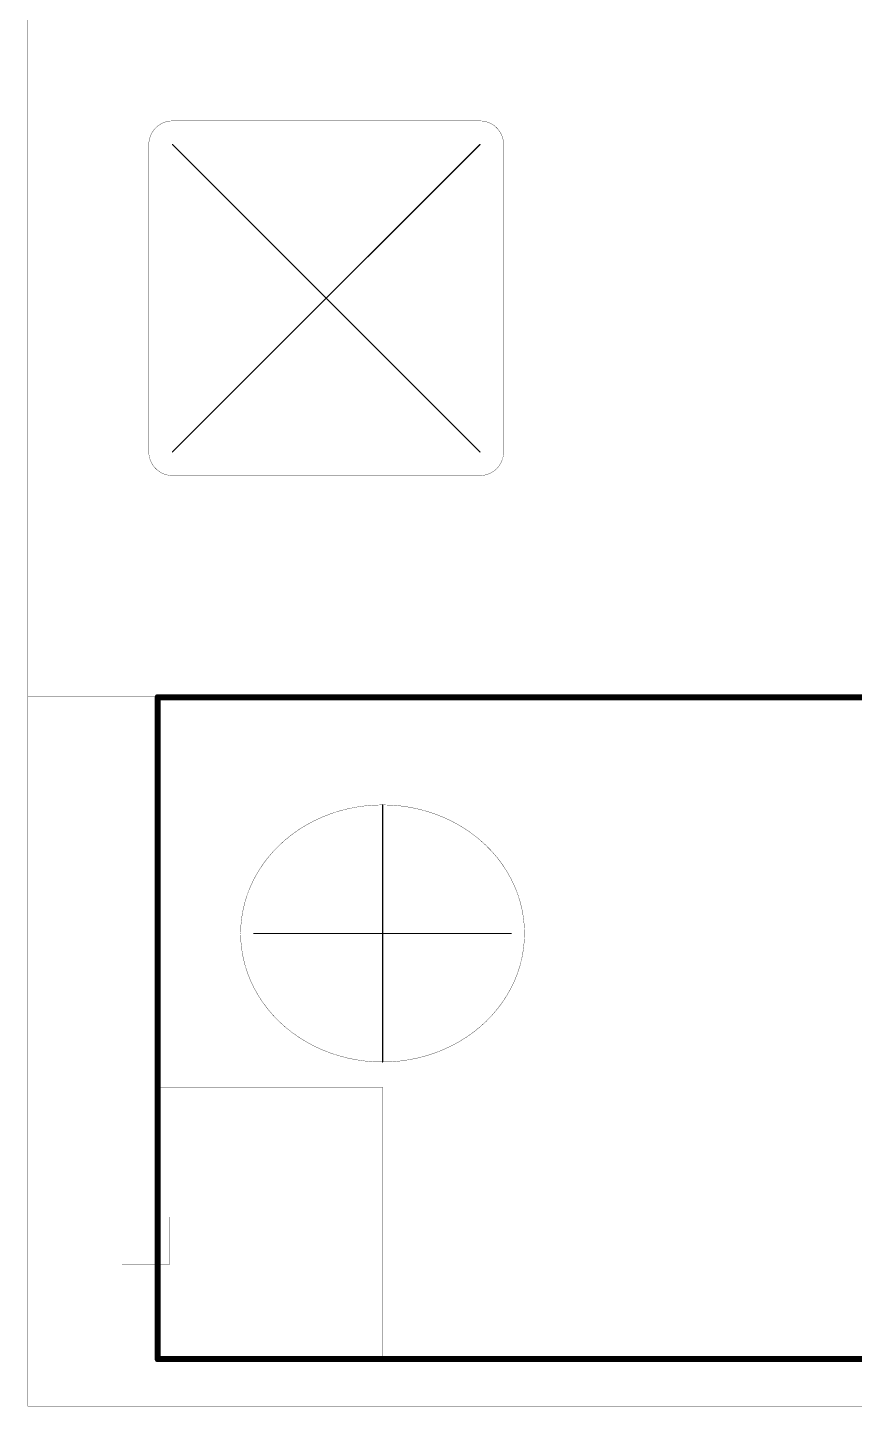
# Model space of a CAD drawing. Header units: millimetres. Extents: x 0 to 151, y 0 to 123.
# Drawn here: x 0 to 35, y 0 to 58.3 of the extents above; entities that cross this region are included whole.
import ezdxf

# ---------------------------------------------------------------- set-up
doc = ezdxf.new("R2010")
doc.units = ezdxf.units.MM
doc.layers.add('Mechanical2', color=216, linetype='Continuous')
doc.layers.add('Mechanical3', color=76, linetype='Continuous')

msp = doc.modelspace()

# ---------------------------------------------------------------- linework, layer by layer
at = {"layer": 'Mechanical2'}
for points, const_width in [([(0.006, 30.029), (0.006, 100.006)], 0.0127), ([(6.124, 54.375), (19.124, 54.375)], 0.0127), ([(5.124, 40.375), (5.124, 53.375)], 0.0127), ([(6.124, 40.375), (19.124, 53.375)], 0.052), ([(6.124, 53.375), (19.124, 40.375)], 0.052), ([(20.124, 40.375), (20.124, 53.375)], 0.0127), ([(6.124, 39.375), (19.124, 39.375)], 0.0127), ([(0.006, 0.006), (0.006, 30.029)], 0.0127), ([(0.006, 30.029), (75.624, 30.029)], 0.0127), ([(5.5, 30), (147, 30)], 0.254), ([(5.5, 2), (5.5, 30)], 0.254), ([(21.242, 30.029), (75.624, 30.029)], 0.0127), ([(21.242, 30.029), (151.242, 30.029)], 0.0127), ([(12.798, 25.062), (13.152, 25.178)], 0.0127), ([(13.152, 25.178), (13.514, 25.273)], 0.0127), ([(13.514, 25.273), (13.882, 25.348)], 0.0127), ([(13.882, 25.348), (14.254, 25.401)], 0.0127), ([(14.254, 25.401), (14.63, 25.433)], 0.0127), ([(14.63, 25.433), (15.006, 25.444)], 0.0127), ([(15.006, 14.569), (15.006, 25.444)], 0.052), ([(15.006, 25.444), (15.383, 25.433)], 0.0127), ([(15.383, 25.433), (15.758, 25.401)], 0.0127), ([(15.758, 25.401), (16.131, 25.348)], 0.0127), ([(16.131, 25.348), (16.498, 25.273)], 0.0127), ([(16.498, 25.273), (16.86, 25.178)], 0.0127), ([(16.86, 25.178), (17.215, 25.062)], 0.0127), ([(11.48, 24.406), (11.791, 24.598)], 0.0127), ([(11.791, 24.598), (12.116, 24.772)], 0.0127), ([(12.116, 24.772), (12.452, 24.927)], 0.0127), ([(12.452, 24.927), (12.798, 25.062)], 0.0127), ([(17.215, 25.062), (17.561, 24.927)], 0.0127), ([(17.561, 24.927), (17.897, 24.772)], 0.0127), ([(17.897, 24.772), (18.221, 24.598)], 0.0127), ([(18.221, 24.598), (18.533, 24.406)], 0.0127), ([(10.633, 23.729), (10.899, 23.97)], 0.0127), ([(10.899, 23.97), (11.182, 24.196)], 0.0127), ([(11.182, 24.196), (11.48, 24.406)], 0.0127), ([(18.533, 24.406), (18.831, 24.196)], 0.0127), ([(18.831, 24.196), (19.114, 23.97)], 0.0127), ([(19.114, 23.97), (19.38, 23.729)], 0.0127), ([(10.152, 23.203), (10.383, 23.473)], 0.0127), ([(10.383, 23.473), (10.633, 23.729)], 0.0127), ([(19.38, 23.729), (19.629, 23.473)], 0.0127), ([(19.629, 23.473), (19.86, 23.203)], 0.0127), ([(9.749, 22.626), (9.94, 22.92)], 0.0127), ([(9.94, 22.92), (10.152, 23.203)], 0.0127), ([(19.86, 23.203), (20.072, 22.92)], 0.0127), ([(20.072, 22.92), (20.264, 22.626)], 0.0127), ([(9.428, 22.008), (9.577, 22.322)], 0.0127), ([(9.577, 22.322), (9.749, 22.626)], 0.0127), ([(20.264, 22.626), (20.435, 22.322)], 0.0127), ([(20.435, 22.322), (20.585, 22.008)], 0.0127), ([(9.195, 21.359), (9.3, 21.687)], 0.0127), ([(9.3, 21.687), (9.428, 22.008)], 0.0127), ([(20.585, 22.008), (20.713, 21.687)], 0.0127), ([(20.713, 21.687), (20.818, 21.359)], 0.0127), ([(9.054, 20.688), (9.113, 21.025)], 0.0127), ([(9.113, 21.025), (9.195, 21.359)], 0.0127), ([(20.818, 21.359), (20.9, 21.025)], 0.0127), ([(20.9, 21.025), (20.959, 20.688)], 0.0127), ([(9.018, 20.348), (9.054, 20.688)], 0.0127), ([(20.959, 20.688), (20.995, 20.348)], 0.0127), ([(9.006, 20.006), (9.018, 20.348)], 0.0127), ([(9.006, 20.006), (9.018, 19.665)], 0.0127), ([(9.568, 20.006), (20.444, 20.006)], 0.052), ([(20.995, 20.348), (21.006, 20.006)], 0.0127), ([(20.995, 19.665), (21.006, 20.006)], 0.0127), ([(9.018, 19.665), (9.054, 19.325)], 0.0127), ([(9.054, 19.325), (9.113, 18.987)], 0.0127), ([(20.9, 18.987), (20.959, 19.325)], 0.0127), ([(20.959, 19.325), (20.995, 19.665)], 0.0127), ([(9.113, 18.987), (9.195, 18.654)], 0.0127), ([(20.818, 18.654), (20.9, 18.987)], 0.0127), ([(9.195, 18.654), (9.3, 18.326)], 0.0127), ([(9.3, 18.326), (9.428, 18.005)], 0.0127), ([(20.585, 18.005), (20.713, 18.326)], 0.0127), ([(20.713, 18.326), (20.818, 18.654)], 0.0127), ([(9.428, 18.005), (9.577, 17.691)], 0.0127), ([(9.577, 17.691), (9.749, 17.387)], 0.0127), ([(20.264, 17.387), (20.435, 17.691)], 0.0127), ([(20.435, 17.691), (20.585, 18.005)], 0.0127), ([(9.749, 17.387), (9.94, 17.093)], 0.0127), ([(9.94, 17.093), (10.152, 16.81)], 0.0127), ([(19.86, 16.81), (20.072, 17.093)], 0.0127), ([(20.072, 17.093), (20.264, 17.387)], 0.0127), ([(10.152, 16.81), (10.383, 16.54)], 0.0127), ([(10.383, 16.54), (10.633, 16.284)], 0.0127), ([(19.38, 16.284), (19.629, 16.54)], 0.0127), ([(19.629, 16.54), (19.86, 16.81)], 0.0127), ([(10.633, 16.284), (10.899, 16.042)], 0.0127), ([(10.899, 16.042), (11.182, 15.816)], 0.0127), ([(11.182, 15.816), (11.48, 15.607)], 0.0127), ([(18.533, 15.607), (18.831, 15.816)], 0.0127), ([(18.831, 15.816), (19.114, 16.042)], 0.0127), ([(19.114, 16.042), (19.38, 16.284)], 0.0127), ([(11.48, 15.607), (11.791, 15.415)], 0.0127), ([(11.791, 15.415), (12.116, 15.241)], 0.0127), ([(12.116, 15.241), (12.452, 15.086)], 0.0127), ([(17.561, 15.086), (17.897, 15.241)], 0.0127), ([(17.897, 15.241), (18.221, 15.415)], 0.0127), ([(18.221, 15.415), (18.533, 15.607)], 0.0127), ([(12.452, 15.086), (12.798, 14.95)], 0.0127), ([(12.798, 14.95), (13.152, 14.835)], 0.0127), ([(13.152, 14.835), (13.514, 14.739)], 0.0127), ([(13.514, 14.739), (13.882, 14.665)], 0.0127), ([(13.882, 14.665), (14.254, 14.611)], 0.0127), ([(14.254, 14.611), (14.63, 14.579)], 0.0127), ([(14.63, 14.579), (15.006, 14.569)], 0.0127), ([(15.006, 14.569), (15.383, 14.579)], 0.0127), ([(15.383, 14.579), (15.758, 14.611)], 0.0127), ([(15.758, 14.611), (16.131, 14.665)], 0.0127), ([(16.131, 14.665), (16.498, 14.739)], 0.0127), ([(16.498, 14.739), (16.86, 14.835)], 0.0127), ([(16.86, 14.835), (17.215, 14.95)], 0.0127), ([(17.215, 14.95), (17.561, 15.086)], 0.0127), ([(5.5, 13.5), (15, 13.5)], 0.0127), ([(15, 2), (15, 13.5)], 0.0127), ([(6, 6), (6, 8)], 0.0127), ([(4, 6), (6, 6)], 0.0127), ([(5.5, 2), (147, 2)], 0.254), ([(0.006, 0.006), (75.624, 0.006)], 0.0127), ([(21.242, 0.006), (75.624, 0.006)], 0.0127)]:
    msp.add_lwpolyline(points, dxfattribs=dict(at, const_width=const_width))
at = {"layer": 'Mechanical2', "const_width": 0.0127}
for points in [[(5.124, 53.375, -0.414214), (6.124, 54.375)], [(19.124, 54.375, -0.414214), (20.124, 53.375)], [(6.124, 39.375, -0.414214), (5.124, 40.375)], [(20.124, 40.375, -0.414214), (19.124, 39.375)]]:
    msp.add_lwpolyline(points, format="xyb", dxfattribs=at)
at = {"layer": 'Mechanical2'}
for points, const_width in [([(6.121, 54.375, 1), (6.127, 54.375, 1)], 0.00635), ([(6.121, 54.375, 1), (6.127, 54.375, 1)], 0.00635), ([(19.121, 54.375, 1), (19.127, 54.375, 1)], 0.00635), ([(19.121, 54.375, 1), (19.127, 54.375, 1)], 0.00635), ([(5.121, 53.375, 1), (5.127, 53.375, 1)], 0.00635), ([(5.121, 53.375, 1), (5.127, 53.375, 1)], 0.00635), ([(6.111, 53.375, 1), (6.137, 53.375, 1)], 0.026), ([(19.111, 53.375, 1), (19.137, 53.375, 1)], 0.026), ([(20.121, 53.375, 1), (20.127, 53.375, 1)], 0.00635), ([(20.121, 53.375, 1), (20.127, 53.375, 1)], 0.00635), ([(5.121, 40.375, 1), (5.127, 40.375, 1)], 0.00635), ([(5.121, 40.375, 1), (5.127, 40.375, 1)], 0.00635), ([(6.111, 40.375, 1), (6.137, 40.375, 1)], 0.026), ([(19.111, 40.375, 1), (19.137, 40.375, 1)], 0.026), ([(20.121, 40.375, 1), (20.127, 40.375, 1)], 0.00635), ([(20.121, 40.375, 1), (20.127, 40.375, 1)], 0.00635), ([(6.121, 39.375, 1), (6.127, 39.375, 1)], 0.00635), ([(6.121, 39.375, 1), (6.127, 39.375, 1)], 0.00635), ([(19.121, 39.375, 1), (19.127, 39.375, 1)], 0.00635), ([(19.121, 39.375, 1), (19.127, 39.375, 1)], 0.00635), ([(0.003, 30.029, 1), (0.01, 30.029, 1)], 0.00635), ([(0.003, 30.029, 1), (0.01, 30.029, 1)], 0.00635), ([(0.003, 30.029, 1), (0.01, 30.029, 1)], 0.00635), ([(5.436, 30, 1), (5.563, 30, 1)], 0.127), ([(5.436, 30, 1), (5.563, 30, 1)], 0.127), ([(21.239, 30.029, 1), (21.245, 30.029, 1)], 0.00635), ([(21.239, 30.029, 1), (21.245, 30.029, 1)], 0.00635), ([(13.149, 25.178, 1), (13.155, 25.178, 1)], 0.00635), ([(13.149, 25.178, 1), (13.155, 25.178, 1)], 0.00635), ([(13.511, 25.273, 1), (13.517, 25.273, 1)], 0.00635), ([(13.511, 25.273, 1), (13.517, 25.273, 1)], 0.00635), ([(13.879, 25.348, 1), (13.885, 25.348, 1)], 0.00635), ([(13.879, 25.348, 1), (13.885, 25.348, 1)], 0.00635), ([(14.251, 25.401, 1), (14.258, 25.401, 1)], 0.00635), ([(14.251, 25.401, 1), (14.258, 25.401, 1)], 0.00635), ([(14.626, 25.433, 1), (14.633, 25.433, 1)], 0.00635), ([(14.626, 25.433, 1), (14.633, 25.433, 1)], 0.00635), ([(14.993, 25.444, 1), (15.019, 25.444, 1)], 0.026), ([(15.003, 25.444, 1), (15.01, 25.444, 1)], 0.00635), ([(15.003, 25.444, 1), (15.01, 25.444, 1)], 0.00635), ([(15.38, 25.433, 1), (15.386, 25.433, 1)], 0.00635), ([(15.38, 25.433, 1), (15.386, 25.433, 1)], 0.00635), ([(15.755, 25.401, 1), (15.762, 25.401, 1)], 0.00635), ([(15.755, 25.401, 1), (15.762, 25.401, 1)], 0.00635), ([(16.127, 25.348, 1), (16.134, 25.348, 1)], 0.00635), ([(16.127, 25.348, 1), (16.134, 25.348, 1)], 0.00635), ([(16.495, 25.273, 1), (16.502, 25.273, 1)], 0.00635), ([(16.495, 25.273, 1), (16.502, 25.273, 1)], 0.00635), ([(16.857, 25.178, 1), (16.864, 25.178, 1)], 0.00635), ([(16.857, 25.178, 1), (16.864, 25.178, 1)], 0.00635), ([(11.788, 24.598, 1), (11.795, 24.598, 1)], 0.00635), ([(11.788, 24.598, 1), (11.795, 24.598, 1)], 0.00635), ([(12.113, 24.772, 1), (12.119, 24.772, 1)], 0.00635), ([(12.113, 24.772, 1), (12.119, 24.772, 1)], 0.00635), ([(12.449, 24.927, 1), (12.455, 24.927, 1)], 0.00635), ([(12.449, 24.927, 1), (12.455, 24.927, 1)], 0.00635), ([(12.794, 25.062, 1), (12.801, 25.062, 1)], 0.00635), ([(12.794, 25.062, 1), (12.801, 25.062, 1)], 0.00635), ([(17.212, 25.062, 1), (17.218, 25.062, 1)], 0.00635), ([(17.212, 25.062, 1), (17.218, 25.062, 1)], 0.00635), ([(17.558, 24.927, 1), (17.564, 24.927, 1)], 0.00635), ([(17.558, 24.927, 1), (17.564, 24.927, 1)], 0.00635), ([(17.894, 24.772, 1), (17.9, 24.772, 1)], 0.00635), ([(17.894, 24.772, 1), (17.9, 24.772, 1)], 0.00635), ([(18.218, 24.598, 1), (18.224, 24.598, 1)], 0.00635), ([(18.218, 24.598, 1), (18.224, 24.598, 1)], 0.00635), ([(10.896, 23.97, 1), (10.902, 23.97, 1)], 0.00635), ([(10.896, 23.97, 1), (10.902, 23.97, 1)], 0.00635), ([(11.179, 24.196, 1), (11.185, 24.196, 1)], 0.00635), ([(11.179, 24.196, 1), (11.185, 24.196, 1)], 0.00635), ([(11.476, 24.406, 1), (11.483, 24.406, 1)], 0.00635), ([(11.476, 24.406, 1), (11.483, 24.406, 1)], 0.00635), ([(18.53, 24.406, 1), (18.536, 24.406, 1)], 0.00635), ([(18.53, 24.406, 1), (18.536, 24.406, 1)], 0.00635), ([(18.828, 24.196, 1), (18.834, 24.196, 1)], 0.00635), ([(18.828, 24.196, 1), (18.834, 24.196, 1)], 0.00635), ([(19.11, 23.97, 1), (19.117, 23.97, 1)], 0.00635), ([(19.11, 23.97, 1), (19.117, 23.97, 1)], 0.00635), ([(10.38, 23.473, 1), (10.386, 23.473, 1)], 0.00635), ([(10.38, 23.473, 1), (10.386, 23.473, 1)], 0.00635), ([(10.629, 23.729, 1), (10.636, 23.729, 1)], 0.00635), ([(10.629, 23.729, 1), (10.636, 23.729, 1)], 0.00635), ([(19.377, 23.729, 1), (19.383, 23.729, 1)], 0.00635), ([(19.377, 23.729, 1), (19.383, 23.729, 1)], 0.00635), ([(19.626, 23.473, 1), (19.633, 23.473, 1)], 0.00635), ([(19.626, 23.473, 1), (19.633, 23.473, 1)], 0.00635), ([(9.937, 22.92, 1), (9.944, 22.92, 1)], 0.00635), ([(9.937, 22.92, 1), (9.944, 22.92, 1)], 0.00635), ([(10.149, 23.203, 1), (10.155, 23.203, 1)], 0.00635), ([(10.149, 23.203, 1), (10.155, 23.203, 1)], 0.00635), ([(19.857, 23.203, 1), (19.864, 23.203, 1)], 0.00635), ([(19.857, 23.203, 1), (19.864, 23.203, 1)], 0.00635), ([(20.069, 22.92, 1), (20.075, 22.92, 1)], 0.00635), ([(20.069, 22.92, 1), (20.075, 22.92, 1)], 0.00635), ([(9.574, 22.322, 1), (9.581, 22.322, 1)], 0.00635), ([(9.574, 22.322, 1), (9.581, 22.322, 1)], 0.00635), ([(9.745, 22.626, 1), (9.752, 22.626, 1)], 0.00635), ([(9.745, 22.626, 1), (9.752, 22.626, 1)], 0.00635), ([(20.261, 22.626, 1), (20.267, 22.626, 1)], 0.00635), ([(20.261, 22.626, 1), (20.267, 22.626, 1)], 0.00635), ([(20.432, 22.322, 1), (20.438, 22.322, 1)], 0.00635), ([(20.432, 22.322, 1), (20.438, 22.322, 1)], 0.00635), ([(9.297, 21.687, 1), (9.303, 21.687, 1)], 0.00635), ([(9.297, 21.687, 1), (9.303, 21.687, 1)], 0.00635), ([(9.425, 22.008, 1), (9.431, 22.008, 1)], 0.00635), ([(9.425, 22.008, 1), (9.431, 22.008, 1)], 0.00635), ([(20.582, 22.008, 1), (20.588, 22.008, 1)], 0.00635), ([(20.582, 22.008, 1), (20.588, 22.008, 1)], 0.00635), ([(20.71, 21.687, 1), (20.716, 21.687, 1)], 0.00635), ([(20.71, 21.687, 1), (20.716, 21.687, 1)], 0.00635), ([(9.109, 21.025, 1), (9.116, 21.025, 1)], 0.00635), ([(9.109, 21.025, 1), (9.116, 21.025, 1)], 0.00635), ([(9.192, 21.359, 1), (9.198, 21.359, 1)], 0.00635), ([(9.192, 21.359, 1), (9.198, 21.359, 1)], 0.00635), ([(20.815, 21.359, 1), (20.821, 21.359, 1)], 0.00635), ([(20.815, 21.359, 1), (20.821, 21.359, 1)], 0.00635), ([(20.897, 21.025, 1), (20.903, 21.025, 1)], 0.00635), ([(20.897, 21.025, 1), (20.903, 21.025, 1)], 0.00635), ([(9.051, 20.688, 1), (9.057, 20.688, 1)], 0.00635), ([(9.051, 20.688, 1), (9.057, 20.688, 1)], 0.00635), ([(20.956, 20.688, 1), (20.962, 20.688, 1)], 0.00635), ([(20.956, 20.688, 1), (20.962, 20.688, 1)], 0.00635), ([(9.003, 20.006, 1), (9.01, 20.006, 1)], 0.00635), ([(9.003, 20.006, 1), (9.01, 20.006, 1)], 0.00635), ([(9.015, 20.348, 1), (9.021, 20.348, 1)], 0.00635), ([(9.015, 20.348, 1), (9.021, 20.348, 1)], 0.00635), ([(9.555, 20.006, 1), (9.581, 20.006, 1)], 0.026), ([(20.431, 20.006, 1), (20.457, 20.006, 1)], 0.026), ([(20.991, 20.348, 1), (20.998, 20.348, 1)], 0.00635), ([(20.991, 20.348, 1), (20.998, 20.348, 1)], 0.00635), ([(21.003, 20.006, 1), (21.01, 20.006, 1)], 0.00635), ([(21.003, 20.006, 1), (21.01, 20.006, 1)], 0.00635), ([(9.015, 19.665, 1), (9.021, 19.665, 1)], 0.00635), ([(9.015, 19.665, 1), (9.021, 19.665, 1)], 0.00635), ([(9.051, 19.325, 1), (9.057, 19.325, 1)], 0.00635), ([(9.051, 19.325, 1), (9.057, 19.325, 1)], 0.00635), ([(20.956, 19.325, 1), (20.962, 19.325, 1)], 0.00635), ([(20.956, 19.325, 1), (20.962, 19.325, 1)], 0.00635), ([(20.991, 19.665, 1), (20.998, 19.665, 1)], 0.00635), ([(20.991, 19.665, 1), (20.998, 19.665, 1)], 0.00635), ([(9.109, 18.987, 1), (9.116, 18.987, 1)], 0.00635), ([(9.109, 18.987, 1), (9.116, 18.987, 1)], 0.00635), ([(20.897, 18.987, 1), (20.903, 18.987, 1)], 0.00635), ([(20.897, 18.987, 1), (20.903, 18.987, 1)], 0.00635), ([(9.192, 18.654, 1), (9.198, 18.654, 1)], 0.00635), ([(9.192, 18.654, 1), (9.198, 18.654, 1)], 0.00635), ([(9.297, 18.326, 1), (9.303, 18.326, 1)], 0.00635), ([(9.297, 18.326, 1), (9.303, 18.326, 1)], 0.00635), ([(20.71, 18.326, 1), (20.716, 18.326, 1)], 0.00635), ([(20.71, 18.326, 1), (20.716, 18.326, 1)], 0.00635), ([(20.815, 18.654, 1), (20.821, 18.654, 1)], 0.00635), ([(20.815, 18.654, 1), (20.821, 18.654, 1)], 0.00635), ([(9.425, 18.005, 1), (9.431, 18.005, 1)], 0.00635), ([(9.425, 18.005, 1), (9.431, 18.005, 1)], 0.00635), ([(9.574, 17.691, 1), (9.581, 17.691, 1)], 0.00635), ([(9.574, 17.691, 1), (9.581, 17.691, 1)], 0.00635), ([(20.432, 17.691, 1), (20.438, 17.691, 1)], 0.00635), ([(20.432, 17.691, 1), (20.438, 17.691, 1)], 0.00635), ([(20.582, 18.005, 1), (20.588, 18.005, 1)], 0.00635), ([(20.582, 18.005, 1), (20.588, 18.005, 1)], 0.00635), ([(9.745, 17.387, 1), (9.752, 17.387, 1)], 0.00635), ([(9.745, 17.387, 1), (9.752, 17.387, 1)], 0.00635), ([(9.937, 17.093, 1), (9.944, 17.093, 1)], 0.00635), ([(9.937, 17.093, 1), (9.944, 17.093, 1)], 0.00635), ([(20.069, 17.093, 1), (20.075, 17.093, 1)], 0.00635), ([(20.069, 17.093, 1), (20.075, 17.093, 1)], 0.00635), ([(20.261, 17.387, 1), (20.267, 17.387, 1)], 0.00635), ([(20.261, 17.387, 1), (20.267, 17.387, 1)], 0.00635), ([(10.149, 16.81, 1), (10.155, 16.81, 1)], 0.00635), ([(10.149, 16.81, 1), (10.155, 16.81, 1)], 0.00635), ([(10.38, 16.54, 1), (10.386, 16.54, 1)], 0.00635), ([(10.38, 16.54, 1), (10.386, 16.54, 1)], 0.00635), ([(19.626, 16.54, 1), (19.633, 16.54, 1)], 0.00635), ([(19.626, 16.54, 1), (19.633, 16.54, 1)], 0.00635), ([(19.857, 16.81, 1), (19.864, 16.81, 1)], 0.00635), ([(19.857, 16.81, 1), (19.864, 16.81, 1)], 0.00635), ([(10.629, 16.284, 1), (10.636, 16.284, 1)], 0.00635), ([(10.629, 16.284, 1), (10.636, 16.284, 1)], 0.00635), ([(10.896, 16.042, 1), (10.902, 16.042, 1)], 0.00635), ([(10.896, 16.042, 1), (10.902, 16.042, 1)], 0.00635), ([(11.179, 15.816, 1), (11.185, 15.816, 1)], 0.00635), ([(11.179, 15.816, 1), (11.185, 15.816, 1)], 0.00635), ([(18.828, 15.816, 1), (18.834, 15.816, 1)], 0.00635), ([(18.828, 15.816, 1), (18.834, 15.816, 1)], 0.00635), ([(19.11, 16.042, 1), (19.117, 16.042, 1)], 0.00635), ([(19.11, 16.042, 1), (19.117, 16.042, 1)], 0.00635), ([(19.377, 16.284, 1), (19.383, 16.284, 1)], 0.00635), ([(19.377, 16.284, 1), (19.383, 16.284, 1)], 0.00635), ([(11.476, 15.607, 1), (11.483, 15.607, 1)], 0.00635), ([(11.476, 15.607, 1), (11.483, 15.607, 1)], 0.00635), ([(11.788, 15.415, 1), (11.795, 15.415, 1)], 0.00635), ([(11.788, 15.415, 1), (11.795, 15.415, 1)], 0.00635), ([(12.113, 15.241, 1), (12.119, 15.241, 1)], 0.00635), ([(12.113, 15.241, 1), (12.119, 15.241, 1)], 0.00635), ([(17.894, 15.241, 1), (17.9, 15.241, 1)], 0.00635), ([(17.894, 15.241, 1), (17.9, 15.241, 1)], 0.00635), ([(18.218, 15.415, 1), (18.224, 15.415, 1)], 0.00635), ([(18.218, 15.415, 1), (18.224, 15.415, 1)], 0.00635), ([(18.53, 15.607, 1), (18.536, 15.607, 1)], 0.00635), ([(18.53, 15.607, 1), (18.536, 15.607, 1)], 0.00635), ([(12.449, 15.086, 1), (12.455, 15.086, 1)], 0.00635), ([(12.449, 15.086, 1), (12.455, 15.086, 1)], 0.00635), ([(12.794, 14.95, 1), (12.801, 14.95, 1)], 0.00635), ([(12.794, 14.95, 1), (12.801, 14.95, 1)], 0.00635), ([(13.149, 14.835, 1), (13.155, 14.835, 1)], 0.00635), ([(13.149, 14.835, 1), (13.155, 14.835, 1)], 0.00635), ([(13.511, 14.739, 1), (13.517, 14.739, 1)], 0.00635), ([(13.511, 14.739, 1), (13.517, 14.739, 1)], 0.00635), ([(13.879, 14.665, 1), (13.885, 14.665, 1)], 0.00635), ([(13.879, 14.665, 1), (13.885, 14.665, 1)], 0.00635), ([(14.251, 14.611, 1), (14.258, 14.611, 1)], 0.00635), ([(14.251, 14.611, 1), (14.258, 14.611, 1)], 0.00635), ([(14.626, 14.579, 1), (14.633, 14.579, 1)], 0.00635), ([(14.626, 14.579, 1), (14.633, 14.579, 1)], 0.00635), ([(14.993, 14.569, 1), (15.019, 14.569, 1)], 0.026), ([(15.38, 14.579, 1), (15.386, 14.579, 1)], 0.00635), ([(15.38, 14.579, 1), (15.386, 14.579, 1)], 0.00635), ([(15.755, 14.611, 1), (15.762, 14.611, 1)], 0.00635), ([(15.755, 14.611, 1), (15.762, 14.611, 1)], 0.00635), ([(16.127, 14.665, 1), (16.134, 14.665, 1)], 0.00635), ([(16.127, 14.665, 1), (16.134, 14.665, 1)], 0.00635), ([(16.495, 14.739, 1), (16.502, 14.739, 1)], 0.00635), ([(16.495, 14.739, 1), (16.502, 14.739, 1)], 0.00635), ([(16.857, 14.835, 1), (16.864, 14.835, 1)], 0.00635), ([(16.857, 14.835, 1), (16.864, 14.835, 1)], 0.00635), ([(17.212, 14.95, 1), (17.218, 14.95, 1)], 0.00635), ([(17.212, 14.95, 1), (17.218, 14.95, 1)], 0.00635), ([(17.558, 15.086, 1), (17.564, 15.086, 1)], 0.00635), ([(17.558, 15.086, 1), (17.564, 15.086, 1)], 0.00635), ([(15.003, 14.569, 1), (15.01, 14.569, 1)], 0.00635), ([(15.003, 14.569, 1), (15.01, 14.569, 1)], 0.00635), ([(5.497, 13.5, 1), (5.503, 13.5, 1)], 0.00635), ([(14.997, 13.5, 1), (15.003, 13.5, 1)], 0.00635), ([(14.997, 13.5, 1), (15.003, 13.5, 1)], 0.00635), ([(5.997, 8, 1), (6.003, 8, 1)], 0.00635), ([(3.997, 6, 1), (4.003, 6, 1)], 0.00635), ([(5.997, 6, 1), (6.003, 6, 1)], 0.00635), ([(5.997, 6, 1), (6.003, 6, 1)], 0.00635), ([(5.436, 2, 1), (5.563, 2, 1)], 0.127), ([(5.436, 2, 1), (5.563, 2, 1)], 0.127), ([(14.997, 2, 1), (15.003, 2, 1)], 0.00635), ([(0.003, 0.006, 1), (0.01, 0.006, 1)], 0.00635), ([(0.003, 0.006, 1), (0.01, 0.006, 1)], 0.00635), ([(21.239, 0.006, 1), (21.245, 0.006, 1)], 0.00635)]:
    msp.add_lwpolyline(points, format="xyb", close=True, dxfattribs=dict(at, const_width=const_width))
at = {"layer": 'Mechanical3', "const_width": 0.0127}
for points in [[(0.006, 30.029), (0.006, 100.006)], [(0.006, 0.006), (0.006, 30.029)], [(0.006, 0.006), (75.624, 0.006)]]:
    msp.add_lwpolyline(points, dxfattribs=at)
at = {"layer": 'Mechanical3', "const_width": 0.00635}
for points in [[(0.003, 30.029, 1), (0.01, 30.029, 1)], [(0.003, 30.029, 1), (0.01, 30.029, 1)], [(0.003, 0.006, 1), (0.01, 0.006, 1)], [(0.003, 0.006, 1), (0.01, 0.006, 1)]]:
    msp.add_lwpolyline(points, format="xyb", close=True, dxfattribs=at)

doc.saveas('drawing.dxf')
